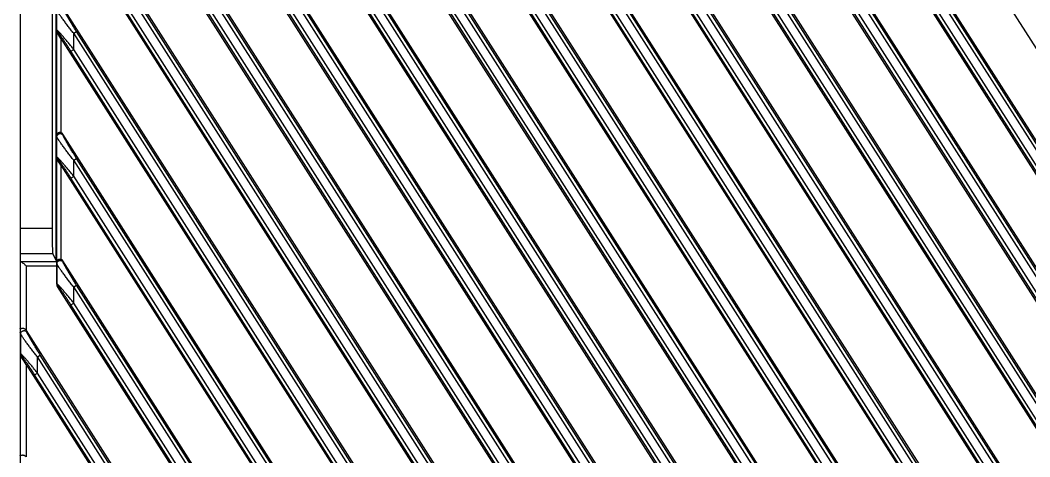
# Model space of a CAD drawing. Header units: millimetres. Extents: x 562 to 17351, y 2396 to 6995.
# Drawn here: x 2466.5 to 2586.6, y 3579.7 to 3631.6 of the extents above; entities that cross this region are included whole.
import ezdxf

# ---------------------------------------------------------------- set-up
doc = ezdxf.new("R2010")
doc.units = ezdxf.units.MM

msp = doc.modelspace()

# ---------------------------------------------------------------- linework, layer by layer
at = {"color": 7, "linetype": 'Continuous'}
for p, q in [((2466.52, 3845.454), (2466.52, 3508.454)), ((2468.914, 3814.088), (2660.863, 3512.788)), ((2653.811, 3512.914), (2467.254, 3805.75)), ((2652.225, 3514.315), (2468.571, 3802.594)), ((2652.561, 3514.529), (2468.907, 3802.808)), ((2467.22, 3801.709), (2651.283, 3512.788)), ((2468.235, 3800.463), (2650.668, 3514.101)), ((2468.571, 3800.677), (2651.004, 3514.315)), ((2644.207, 3512.914), (2467.254, 3790.674)), ((2642.621, 3514.315), (2468.571, 3787.518)), ((2642.957, 3514.529), (2468.907, 3787.732)), ((2467.22, 3786.634), (2641.679, 3512.788)), ((2468.571, 3785.602), (2641.4, 3514.315)), ((2468.235, 3785.388), (2641.064, 3514.101)), ((2637.317, 3508.654), (2467.254, 3775.599)), ((2635.762, 3510.005), (2468.571, 3772.443)), ((2636.098, 3510.219), (2468.907, 3772.657)), ((2467.22, 3771.559), (2634.708, 3508.654)), ((2634.205, 3509.791), (2468.235, 3770.313)), ((2634.541, 3510.005), (2468.571, 3770.527)), ((2627.713, 3508.654), (2467.254, 3760.524)), ((2626.158, 3510.005), (2468.571, 3757.367)), ((2626.494, 3510.219), (2468.907, 3757.581)), ((2467.22, 3756.483), (2625.104, 3508.654)), ((2624.601, 3509.791), (2468.235, 3755.237)), ((2624.937, 3510.005), (2468.571, 3755.451)), ((2618.109, 3508.654), (2467.254, 3745.448)), ((2616.89, 3510.219), (2468.907, 3742.506)), ((2616.554, 3510.005), (2468.571, 3742.292)), ((2614.997, 3509.791), (2468.235, 3740.162)), ((2615.333, 3510.005), (2468.571, 3740.376)), ((2471.354, 3734.918), (2615.5, 3508.654)), ((2608.505, 3508.654), (2471.602, 3723.548)), ((2471.354, 3719.843), (2603.262, 3512.788)), ((2606.95, 3510.005), (2472.88, 3720.452)), ((2607.286, 3510.219), (2473.217, 3720.666)), ((2605.729, 3510.005), (2472.88, 3718.536)), ((2605.393, 3509.791), (2472.544, 3718.322)), ((2596.186, 3512.914), (2471.602, 3708.473)), ((2594.6, 3514.315), (2472.88, 3705.377)), ((2594.936, 3514.529), (2473.217, 3705.591)), ((2471.354, 3704.768), (2593.658, 3512.788)), ((2472.544, 3703.246), (2593.044, 3514.101)), ((2472.88, 3703.461), (2593.38, 3514.315)), ((2467.819, 3695.24), (2584.054, 3512.788)), ((2586.582, 3512.914), (2470.34, 3695.379)), ((2469.079, 3693.61), (2583.439, 3514.101)), ((2469.415, 3693.824), (2583.775, 3514.315)), ((2584.996, 3514.315), (2470.636, 3693.824)), ((2585.332, 3514.529), (2470.972, 3694.038)), ((2576.978, 3512.914), (2467.254, 3685.147)), ((2575.392, 3514.315), (2468.571, 3681.99)), ((2575.728, 3514.529), (2468.907, 3682.204)), ((2467.22, 3681.106), (2574.45, 3512.788)), ((2468.571, 3680.074), (2574.171, 3514.315)), ((2468.235, 3679.86), (2573.835, 3514.101)), ((2567.374, 3512.914), (2467.254, 3670.071)), ((2565.788, 3514.315), (2468.571, 3666.915)), ((2566.124, 3514.529), (2468.907, 3667.129)), ((2467.22, 3666.031), (2564.846, 3512.788)), ((2468.235, 3664.785), (2564.231, 3514.101)), ((2468.571, 3664.999), (2564.567, 3514.315)), ((2560.484, 3508.654), (2467.254, 3654.996)), ((2558.929, 3510.005), (2468.571, 3651.84)), ((2559.265, 3510.219), (2468.907, 3652.054)), ((2467.22, 3650.956), (2557.876, 3508.654)), ((2557.709, 3510.005), (2468.571, 3649.924)), ((2557.373, 3509.791), (2468.235, 3649.709)), ((2470.767, 3642.355), (2470.767, 3603.052)), ((2470.317, 3638.607), (2470.317, 3606.801)), ((2470.881, 3630.341), (2470.881, 3632.764)), ((2550.88, 3508.654), (2471.602, 3633.096)), ((2470.854, 3630.214), (2470.881, 3630.341)), ((2470.854, 3630.214), (2470.854, 3617.901)), ((2470.923, 3630.026), (2470.945, 3630.126)), ((2472.88, 3630), (2473.217, 3630.214)), ((2472.88, 3628.084), (2472.88, 3630)), ((2549.325, 3510.005), (2472.88, 3630)), ((2549.661, 3510.219), (2473.217, 3630.214)), ((2471.354, 3629.391), (2471.354, 3618.197)), ((2471.354, 3629.391), (2548.272, 3508.654)), ((2472.544, 3627.869), (2472.88, 3628.084)), ((2547.769, 3509.791), (2472.544, 3627.869)), ((2548.105, 3510.005), (2472.88, 3628.084)), ((2470.881, 3617.689), (2470.854, 3617.901)), ((2470.881, 3615.265), (2470.881, 3617.689)), ((2471.617, 3617.903), (2471.602, 3618.02)), ((2541.276, 3508.654), (2471.602, 3618.02)), ((2470.854, 3615.139), (2470.881, 3615.265)), ((2470.854, 3615.139), (2470.854, 3602.879)), ((2472.88, 3614.924), (2473.217, 3615.138)), ((2540.057, 3510.219), (2473.217, 3615.138)), ((2470.923, 3614.951), (2470.945, 3615.051)), ((2471.354, 3614.315), (2471.354, 3603.122)), ((2471.354, 3614.315), (2538.668, 3508.654)), ((2472.88, 3613.008), (2472.88, 3614.924)), ((2539.721, 3510.005), (2472.88, 3614.924)), ((2472.544, 3612.794), (2472.88, 3613.008)), ((2538.164, 3509.791), (2472.544, 3612.794)), ((2538.501, 3510.005), (2472.88, 3613.008)), ((2470.317, 3606.801), (2466.52, 3606.801)), ((2470.391, 3603.805), (2466.52, 3603.805)), ((2470.391, 3603.805), (2470.854, 3602.879)), ((2466.557, 3602.878), (2470.854, 3602.878)), ((2467.22, 3602.379), (2467.22, 3594.741)), ((2467.22, 3602.379), (2470.867, 3602.379)), ((2470.854, 3602.878), (2470.854, 3602.879)), ((2470.862, 3602.762), (2470.881, 3602.613)), ((2470.867, 3602.379), (2470.867, 3600.122)), ((2470.881, 3600.19), (2470.881, 3602.613)), ((2471.617, 3602.827), (2471.602, 3602.945)), ((2531.672, 3508.654), (2471.602, 3602.945)), ((2470.881, 3600.19), (2470.867, 3600.122)), ((2470.945, 3599.976), (2470.93, 3599.905)), ((2470.93, 3599.905), (2529.063, 3508.654)), ((2472.88, 3599.849), (2473.217, 3600.063)), ((2472.88, 3597.933), (2472.88, 3599.849)), ((2530.117, 3510.005), (2472.88, 3599.849)), ((2530.453, 3510.219), (2473.217, 3600.063)), ((2472.544, 3597.719), (2472.88, 3597.933)), ((2528.56, 3509.791), (2472.544, 3597.719)), ((2528.896, 3510.005), (2472.88, 3597.933)), ((2502.257, 3539.751), (2467.254, 3594.694)), ((2467.313, 3594.492), (2467.254, 3594.694)), ((2466.579, 3594.278), (2466.52, 3594.48)), ((2466.579, 3591.886), (2466.579, 3594.278)), ((2466.579, 3591.886), (2466.52, 3591.869)), ((2466.532, 3591.64), (2466.641, 3591.672)), ((2468.571, 3591.538), (2468.907, 3591.752)), ((2468.571, 3589.622), (2468.571, 3591.538)), ((2501.949, 3539.145), (2468.571, 3591.538)), ((2502.285, 3539.359), (2468.907, 3591.752)), ((2467.22, 3590.654), (2467.22, 3579.666)), ((2467.22, 3590.654), (2499.281, 3540.328)), ((2468.235, 3589.408), (2468.571, 3589.622)), ((2499.659, 3540.081), (2468.235, 3589.408)), ((2499.996, 3540.295), (2468.571, 3589.622))]:
    msp.add_line(p, q, dxfattribs=at)
for centre, radius, start, end in [((2471.277, 3630.342), 0.396, 180.20796, 212.97411), ((2471.277, 3615.267), 0.396, 180.20796, 212.97411), ((2471.277, 3600.191), 0.396, 180.20796, 212.97411), ((2466.98, 3591.887), 0.402, 180.1282, 212.3718)]:
    msp.add_arc(centre, radius, start, end, dxfattribs=at)
for centre, major_axis, ratio, start_param, end_param in [((2471.354, 3629.309), (-0.499, 0.789), 0.0467525, -1.496981, -0.4603206), ((2471.267, 3617.799), (-0.052, 0.405), 0.97951, -1.1232449, -0.3493725), ((2471.354, 3614.234), (-0.499, 0.789), 0.0467525, -1.496981, -0.4603206), ((2470.395, 3606.801), (0, 3), 0.0261859, -4.712389, -3.1939525), ((2471.267, 3602.724), (-0.052, 0.405), 0.97951, -1.1232449, -0.3493725), ((2467.22, 3602.89), (0.7, 0), 0.0524078, 3.1415927, 3.470593), ((2470.854, 3602.379), (0, 0.5), 0.0261859, -1.5707963, -0.6964362), ((2471.267, 3600.124), (0.085, 0.394), 0.9923374, -4.4989104, -3.9294196), ((2466.921, 3594.47), (-0.117, 0.402), 0.9544391, -1.2744046, -1.1344426), ((2467.22, 3590.54), (-0.698, 1.104), 0.0467525, -1.496981, -0.1180012)]:
    msp.add_ellipse(centre, major_axis=major_axis, ratio=ratio, start_param=start_param, end_param=end_param, dxfattribs=at)
for points, knots in [([(2472.88, 3630), (2472.771, 3630.137), (2472.554, 3630.412), (2472.287, 3630.756), (2472.078, 3631.029), (2471.925, 3631.231), (2471.776, 3631.43), (2471.632, 3631.624), (2471.494, 3631.813), (2471.363, 3631.995), (2471.242, 3632.167), (2471.148, 3632.304), (2471.08, 3632.407), (2471.035, 3632.477), (2470.994, 3632.543), (2470.958, 3632.602), (2470.929, 3632.654), (2470.908, 3632.693), (2470.896, 3632.72), (2470.889, 3632.737), (2470.884, 3632.751), (2470.882, 3632.76), (2470.881, 3632.764)], [0, 0, 0, 0, 0.1544449, 0.3072695, 0.3825336, 0.4566922, 0.5294318, 0.6003765, 0.6690454, 0.7348223, 0.7968969, 0.8541833, 0.8805946, 0.9052261, 0.9278269, 0.9481104, 0.9657694, 0.9804847, 0.9866458, 0.9919647, 0.996419, 1, 1, 1, 1]), ([(2473.217, 3630.214), (2473.132, 3630.347), (2472.964, 3630.612), (2472.757, 3630.945), (2472.595, 3631.209), (2472.476, 3631.406), (2472.359, 3631.6), (2472.245, 3631.791), (2472.136, 3631.979), (2472.03, 3632.161), (2471.931, 3632.337), (2471.853, 3632.478), (2471.795, 3632.585), (2471.756, 3632.66), (2471.72, 3632.731), (2471.688, 3632.796), (2471.661, 3632.854), (2471.643, 3632.897), (2471.631, 3632.928), (2471.624, 3632.947), (2471.62, 3632.964), (2471.618, 3632.974), (2471.617, 3632.978)], [0, 0, 0, 0, 0.1478542, 0.2946362, 0.3672645, 0.4391534, 0.5100877, 0.5797992, 0.6479353, 0.7140285, 0.7774245, 0.83718, 0.8652802, 0.8918983, 0.9167475, 0.9394751, 0.9596635, 0.9768213, 0.984101, 0.9904265, 0.9957408, 1, 1, 1, 1]), ([(2470.854, 3630.214), (2470.854, 3630.198), (2470.858, 3630.165), (2470.872, 3630.117), (2470.893, 3630.07), (2470.912, 3630.04), (2470.923, 3630.026)], [0, 0, 0, 0, 0.2399098, 0.4844033, 0.7366946, 1, 1, 1, 1]), ([(2472.88, 3628.084), (2472.777, 3628.213), (2472.571, 3628.47), (2472.312, 3628.787), (2472.105, 3629.037), (2471.953, 3629.219), (2471.803, 3629.396), (2471.656, 3629.567), (2471.536, 3629.704), (2471.443, 3629.809), (2471.376, 3629.884), (2471.311, 3629.955), (2471.249, 3630.023), (2471.19, 3630.086), (2471.134, 3630.143), (2471.082, 3630.195), (2471.035, 3630.241), (2470.994, 3630.279), (2470.962, 3630.306), (2470.94, 3630.323), (2470.926, 3630.333), (2470.914, 3630.34), (2470.904, 3630.345), (2470.896, 3630.348), (2470.891, 3630.348), (2470.888, 3630.348), (2470.886, 3630.347), (2470.883, 3630.345), (2470.882, 3630.342), (2470.881, 3630.341)], [0, 0, 0, 0, 0.1635991, 0.3255168, 0.4052077, 0.483611, 0.5602914, 0.6346986, 0.7061024, 0.740385, 0.7735329, 0.8053665, 0.8356907, 0.864271, 0.8908509, 0.9151376, 0.9368206, 0.9555746, 0.9710899, 0.9775482, 0.9831075, 0.9877533, 0.9914909, 0.9943623, 0.9955078, 0.9964943, 0.9973692, 0.9981983, 1, 1, 1, 1]), ([(2472.544, 3627.869), (2472.466, 3627.992), (2472.348, 3628.176), (2472.19, 3628.42), (2472.071, 3628.601), (2471.953, 3628.78), (2471.835, 3628.956), (2471.718, 3629.129), (2471.603, 3629.298), (2471.508, 3629.435), (2471.433, 3629.541), (2471.378, 3629.618), (2471.325, 3629.692), (2471.273, 3629.763), (2471.223, 3629.831), (2471.175, 3629.894), (2471.13, 3629.952), (2471.088, 3630.004), (2471.05, 3630.048), (2471.021, 3630.08), (2471.001, 3630.101), (2470.988, 3630.113), (2470.976, 3630.122), (2470.967, 3630.129), (2470.959, 3630.133), (2470.955, 3630.134), (2470.952, 3630.134), (2470.949, 3630.133), (2470.947, 3630.132), (2470.946, 3630.129), (2470.945, 3630.127), (2470.945, 3630.126)], [0, 0, 0, 0, 0.1569399, 0.235083, 0.3127924, 0.3898893, 0.4661326, 0.5412217, 0.6147568, 0.6861843, 0.7208771, 0.7547261, 0.7875804, 0.819246, 0.8494994, 0.8780527, 0.9045697, 0.9286413, 0.9497981, 0.9675302, 0.9749527, 0.9813379, 0.9866442, 0.9908494, 0.9939842, 0.9951899, 0.9961999, 0.9970849, 0.997946, 0.9988905, 1, 1, 1, 1]), ([(2471.354, 3618.197), (2471.319, 3618.205), (2471.25, 3618.213), (2471.15, 3618.203), (2471.061, 3618.174), (2470.987, 3618.133), (2470.929, 3618.082), (2470.887, 3618.024), (2470.862, 3617.964), (2470.855, 3617.921), (2470.854, 3617.901)], [0, 0, 0, 0, 0.1608989, 0.3147415, 0.4564942, 0.5847421, 0.7006379, 0.8065446, 0.9053093, 1, 1, 1, 1]), ([(2470.881, 3617.689), (2470.881, 3617.71), (2470.885, 3617.751), (2470.901, 3617.813), (2470.926, 3617.871), (2470.96, 3617.924), (2471.003, 3617.971), (2471.053, 3618.011), (2471.109, 3618.043), (2471.169, 3618.066), (2471.232, 3618.079), (2471.296, 3618.082), (2471.36, 3618.075), (2471.421, 3618.058), (2471.48, 3618.032), (2471.533, 3617.997), (2471.579, 3617.954), (2471.606, 3617.92), (2471.617, 3617.903)], [0, 0, 0, 0, 0.0617708, 0.1236744, 0.1857239, 0.2479744, 0.3104293, 0.3730813, 0.4359006, 0.4988414, 0.5618457, 0.6248497, 0.6877889, 0.7506049, 0.8132543, 0.8756998, 0.9379562, 1, 1, 1, 1]), ([(2472.88, 3614.924), (2472.771, 3615.062), (2472.554, 3615.337), (2472.287, 3615.681), (2472.078, 3615.954), (2471.925, 3616.156), (2471.776, 3616.354), (2471.632, 3616.549), (2471.494, 3616.737), (2471.363, 3616.919), (2471.242, 3617.092), (2471.148, 3617.229), (2471.08, 3617.332), (2471.035, 3617.402), (2470.994, 3617.467), (2470.958, 3617.526), (2470.929, 3617.578), (2470.908, 3617.617), (2470.896, 3617.644), (2470.889, 3617.661), (2470.884, 3617.676), (2470.882, 3617.685), (2470.881, 3617.689)], [0, 0, 0, 0, 0.1544449, 0.3072695, 0.3825336, 0.4566922, 0.5294318, 0.6003765, 0.6690454, 0.7348223, 0.7968969, 0.8541833, 0.8805946, 0.9052261, 0.9278269, 0.9481104, 0.9657694, 0.9804847, 0.9866458, 0.9919647, 0.996419, 1, 1, 1, 1]), ([(2473.217, 3615.138), (2473.132, 3615.271), (2472.964, 3615.537), (2472.757, 3615.869), (2472.595, 3616.134), (2472.476, 3616.33), (2472.359, 3616.524), (2472.245, 3616.716), (2472.136, 3616.903), (2472.03, 3617.086), (2471.931, 3617.261), (2471.853, 3617.402), (2471.795, 3617.51), (2471.756, 3617.585), (2471.72, 3617.655), (2471.688, 3617.72), (2471.661, 3617.778), (2471.643, 3617.822), (2471.631, 3617.853), (2471.624, 3617.872), (2471.62, 3617.888), (2471.618, 3617.898), (2471.617, 3617.903)], [0, 0, 0, 0, 0.1478542, 0.2946362, 0.3672645, 0.4391534, 0.5100877, 0.5797992, 0.6479353, 0.7140285, 0.7774245, 0.83718, 0.8652802, 0.8918983, 0.9167475, 0.9394751, 0.9596635, 0.9768213, 0.984101, 0.9904265, 0.9957408, 1, 1, 1, 1]), ([(2470.854, 3615.139), (2470.854, 3615.122), (2470.858, 3615.09), (2470.872, 3615.041), (2470.893, 3614.994), (2470.912, 3614.965), (2470.923, 3614.951)], [0, 0, 0, 0, 0.2399098, 0.4844033, 0.7366946, 1, 1, 1, 1]), ([(2472.88, 3613.008), (2472.777, 3613.138), (2472.571, 3613.394), (2472.312, 3613.712), (2472.105, 3613.961), (2471.953, 3614.143), (2471.803, 3614.321), (2471.656, 3614.491), (2471.536, 3614.629), (2471.443, 3614.734), (2471.376, 3614.808), (2471.311, 3614.88), (2471.249, 3614.947), (2471.19, 3615.01), (2471.134, 3615.068), (2471.082, 3615.12), (2471.035, 3615.166), (2470.994, 3615.204), (2470.962, 3615.231), (2470.94, 3615.248), (2470.926, 3615.257), (2470.914, 3615.265), (2470.904, 3615.27), (2470.896, 3615.272), (2470.891, 3615.273), (2470.888, 3615.272), (2470.886, 3615.272), (2470.883, 3615.269), (2470.882, 3615.267), (2470.881, 3615.265)], [0, 0, 0, 0, 0.1635991, 0.3255168, 0.4052077, 0.483611, 0.5602914, 0.6346986, 0.7061024, 0.740385, 0.7735329, 0.8053665, 0.8356907, 0.864271, 0.8908509, 0.9151376, 0.9368206, 0.9555746, 0.9710899, 0.9775482, 0.9831075, 0.9877533, 0.9914909, 0.9943623, 0.9955078, 0.9964943, 0.9973692, 0.9981983, 1, 1, 1, 1]), ([(2472.544, 3612.794), (2472.466, 3612.917), (2472.348, 3613.101), (2472.19, 3613.344), (2472.071, 3613.525), (2471.953, 3613.704), (2471.835, 3613.881), (2471.718, 3614.054), (2471.603, 3614.223), (2471.508, 3614.36), (2471.433, 3614.466), (2471.378, 3614.543), (2471.325, 3614.617), (2471.273, 3614.688), (2471.223, 3614.755), (2471.175, 3614.818), (2471.13, 3614.876), (2471.088, 3614.928), (2471.05, 3614.973), (2471.021, 3615.005), (2471.001, 3615.026), (2470.988, 3615.038), (2470.976, 3615.047), (2470.967, 3615.054), (2470.959, 3615.057), (2470.955, 3615.059), (2470.952, 3615.059), (2470.949, 3615.058), (2470.947, 3615.056), (2470.946, 3615.054), (2470.945, 3615.052), (2470.945, 3615.051)], [0, 0, 0, 0, 0.1569399, 0.235083, 0.3127924, 0.3898893, 0.4661326, 0.5412217, 0.6147568, 0.6861843, 0.7208771, 0.7547261, 0.7875804, 0.819246, 0.8494994, 0.8780527, 0.9045697, 0.9286413, 0.9497981, 0.9675302, 0.9749527, 0.9813379, 0.9866442, 0.9908494, 0.9939842, 0.9951899, 0.9961999, 0.9970849, 0.997946, 0.9988905, 1, 1, 1, 1]), ([(2471.354, 3603.122), (2471.323, 3603.129), (2471.26, 3603.137), (2471.169, 3603.13), (2471.098, 3603.112), (2471.048, 3603.09), (2471.003, 3603.066), (2470.956, 3603.032), (2470.917, 3602.99), (2470.894, 3602.955), (2470.879, 3602.929), (2470.868, 3602.902), (2470.863, 3602.883), (2470.86, 3602.874)], [0, 0, 0, 0, 0.1568344, 0.3080275, 0.44919, 0.5154231, 0.5786745, 0.6965738, 0.8046665, 0.855721, 0.904907, 0.9526761, 1, 1, 1, 1]), ([(2467.22, 3602.379), (2467.187, 3602.406), (2467.123, 3602.461), (2467.027, 3602.541), (2466.933, 3602.619), (2466.843, 3602.692), (2466.77, 3602.749), (2466.715, 3602.79), (2466.677, 3602.817), (2466.642, 3602.839), (2466.614, 3602.856), (2466.594, 3602.866), (2466.581, 3602.871), (2466.569, 3602.876), (2466.561, 3602.878), (2466.557, 3602.878)], [0, 0, 0, 0, 0.1526781, 0.3036189, 0.4507428, 0.5915606, 0.7226265, 0.7830516, 0.839064, 0.8897383, 0.9340603, 0.9535235, 0.9710395, 0.9865366, 1, 1, 1, 1]), ([(2470.854, 3602.878), (2470.855, 3602.878), (2470.855, 3602.878), (2470.856, 3602.877), (2470.857, 3602.877), (2470.859, 3602.876), (2470.86, 3602.875), (2470.861, 3602.875)], [0, 0, 0, 0, 0.0662091, 0.1579852, 0.3945085, 0.6719592, 1, 1, 1, 1]), ([(2470.858, 3602.878), (2470.858, 3602.878), (2470.859, 3602.877), (2470.859, 3602.876), (2470.86, 3602.874), (2470.86, 3602.873), (2470.861, 3602.872)], [0, 0, 0, 0, 0.1677106, 0.3881793, 0.6680624, 1, 1, 1, 1]), ([(2470.861, 3602.872), (2470.861, 3602.87), (2470.861, 3602.865), (2470.862, 3602.856), (2470.862, 3602.845), (2470.862, 3602.832), (2470.862, 3602.818), (2470.861, 3602.794), (2470.862, 3602.775), (2470.862, 3602.762)], [0, 0, 0, 0, 0.060347, 0.1398602, 0.238437, 0.3556633, 0.4910621, 0.6440576, 1, 1, 1, 1]), ([(2470.881, 3602.613), (2470.881, 3602.634), (2470.885, 3602.676), (2470.901, 3602.737), (2470.926, 3602.795), (2470.96, 3602.849), (2471.003, 3602.896), (2471.053, 3602.936), (2471.109, 3602.968), (2471.169, 3602.991), (2471.232, 3603.004), (2471.296, 3603.007), (2471.36, 3603), (2471.421, 3602.983), (2471.48, 3602.956), (2471.533, 3602.921), (2471.579, 3602.878), (2471.606, 3602.845), (2471.617, 3602.827)], [0, 0, 0, 0, 0.0617708, 0.1236744, 0.1857239, 0.2479744, 0.3104293, 0.3730813, 0.4359006, 0.4988414, 0.5618457, 0.6248497, 0.6877889, 0.7506049, 0.8132543, 0.8756998, 0.9379562, 1, 1, 1, 1]), ([(2472.88, 3599.849), (2472.771, 3599.986), (2472.554, 3600.261), (2472.287, 3600.605), (2472.078, 3600.879), (2471.925, 3601.08), (2471.776, 3601.279), (2471.632, 3601.473), (2471.494, 3601.662), (2471.363, 3601.844), (2471.242, 3602.016), (2471.148, 3602.153), (2471.08, 3602.256), (2471.035, 3602.327), (2470.994, 3602.392), (2470.958, 3602.451), (2470.929, 3602.503), (2470.908, 3602.542), (2470.896, 3602.569), (2470.889, 3602.586), (2470.884, 3602.6), (2470.882, 3602.609), (2470.881, 3602.613)], [0, 0, 0, 0, 0.1544449, 0.3072695, 0.3825336, 0.4566922, 0.5294318, 0.6003765, 0.6690454, 0.7348223, 0.7968969, 0.8541833, 0.8805946, 0.9052261, 0.9278269, 0.9481104, 0.9657694, 0.9804847, 0.9866458, 0.9919647, 0.996419, 1, 1, 1, 1]), ([(2473.217, 3600.063), (2473.132, 3600.196), (2472.964, 3600.461), (2472.757, 3600.794), (2472.595, 3601.059), (2472.476, 3601.255), (2472.359, 3601.449), (2472.245, 3601.64), (2472.136, 3601.828), (2472.03, 3602.01), (2471.931, 3602.186), (2471.853, 3602.327), (2471.795, 3602.434), (2471.756, 3602.51), (2471.72, 3602.58), (2471.688, 3602.645), (2471.661, 3602.703), (2471.643, 3602.747), (2471.631, 3602.777), (2471.624, 3602.796), (2471.62, 3602.813), (2471.618, 3602.823), (2471.617, 3602.827)], [0, 0, 0, 0, 0.1478542, 0.2946362, 0.3672645, 0.4391534, 0.5100877, 0.5797992, 0.6479353, 0.7140285, 0.7774245, 0.83718, 0.8652802, 0.8918983, 0.9167475, 0.9394751, 0.9596635, 0.9768213, 0.984101, 0.9904265, 0.9957408, 1, 1, 1, 1]), ([(2472.88, 3597.933), (2472.777, 3598.062), (2472.571, 3598.319), (2472.312, 3598.637), (2472.105, 3598.886), (2471.953, 3599.068), (2471.803, 3599.245), (2471.656, 3599.416), (2471.536, 3599.553), (2471.443, 3599.658), (2471.376, 3599.733), (2471.311, 3599.804), (2471.249, 3599.872), (2471.19, 3599.935), (2471.134, 3599.993), (2471.082, 3600.045), (2471.035, 3600.09), (2470.994, 3600.129), (2470.962, 3600.155), (2470.94, 3600.172), (2470.926, 3600.182), (2470.914, 3600.189), (2470.904, 3600.194), (2470.896, 3600.197), (2470.891, 3600.197), (2470.888, 3600.197), (2470.886, 3600.196), (2470.883, 3600.194), (2470.882, 3600.191), (2470.881, 3600.19)], [0, 0, 0, 0, 0.1635991, 0.3255168, 0.4052077, 0.483611, 0.5602914, 0.6346986, 0.7061024, 0.740385, 0.7735329, 0.8053665, 0.8356907, 0.864271, 0.8908509, 0.9151376, 0.9368206, 0.9555746, 0.9710899, 0.9775482, 0.9831075, 0.9877533, 0.9914909, 0.9943623, 0.9955078, 0.9964943, 0.9973692, 0.9981983, 1, 1, 1, 1]), ([(2472.544, 3597.719), (2472.466, 3597.842), (2472.348, 3598.025), (2472.19, 3598.269), (2472.071, 3598.45), (2471.953, 3598.629), (2471.835, 3598.805), (2471.718, 3598.978), (2471.603, 3599.147), (2471.508, 3599.284), (2471.433, 3599.39), (2471.378, 3599.467), (2471.325, 3599.541), (2471.273, 3599.612), (2471.223, 3599.68), (2471.175, 3599.743), (2471.13, 3599.801), (2471.088, 3599.853), (2471.05, 3599.897), (2471.021, 3599.929), (2471.001, 3599.95), (2470.988, 3599.962), (2470.976, 3599.972), (2470.967, 3599.978), (2470.959, 3599.982), (2470.955, 3599.983), (2470.952, 3599.983), (2470.949, 3599.982), (2470.947, 3599.981), (2470.946, 3599.978), (2470.945, 3599.977), (2470.945, 3599.976)], [0, 0, 0, 0, 0.1569399, 0.235083, 0.3127924, 0.3898893, 0.4661326, 0.5412217, 0.6147568, 0.6861843, 0.7208771, 0.7547261, 0.7875804, 0.819246, 0.8494994, 0.8780527, 0.9045697, 0.9286413, 0.9497981, 0.9675302, 0.9749527, 0.9813379, 0.9866442, 0.9908494, 0.9939842, 0.9951899, 0.9961999, 0.9970849, 0.997946, 0.9988905, 1, 1, 1, 1]), ([(2467.22, 3594.741), (2467.204, 3594.76), (2467.17, 3594.794), (2467.112, 3594.836), (2467.049, 3594.87), (2466.984, 3594.894), (2466.918, 3594.909), (2466.855, 3594.916), (2466.796, 3594.917), (2466.741, 3594.913), (2466.698, 3594.906), (2466.667, 3594.899), (2466.64, 3594.892), (2466.615, 3594.885), (2466.592, 3594.878), (2466.577, 3594.873), (2466.564, 3594.87), (2466.552, 3594.868), (2466.542, 3594.868), (2466.533, 3594.871), (2466.526, 3594.877), (2466.522, 3594.886), (2466.52, 3594.897), (2466.52, 3594.906), (2466.52, 3594.91)], [0, 0, 0, 0, 0.0920916, 0.1838301, 0.274482, 0.3630411, 0.448376, 0.5294573, 0.6054591, 0.6757655, 0.7399133, 0.7695389, 0.7974393, 0.8476763, 0.8697735, 0.8896408, 0.9071069, 0.9220743, 0.9346474, 0.9454886, 0.9560565, 0.9680868, 0.9826751, 1, 1, 1, 1]), ([(2466.579, 3594.278), (2466.579, 3594.298), (2466.584, 3594.339), (2466.6, 3594.399), (2466.626, 3594.455), (2466.661, 3594.507), (2466.705, 3594.553), (2466.754, 3594.592), (2466.81, 3594.623), (2466.87, 3594.646), (2466.932, 3594.659), (2466.996, 3594.663), (2467.059, 3594.656), (2467.12, 3594.641), (2467.177, 3594.616), (2467.23, 3594.582), (2467.276, 3594.541), (2467.302, 3594.509), (2467.313, 3594.492)], [0, 0, 0, 0, 0.0611135, 0.1226137, 0.1845343, 0.2469212, 0.3097433, 0.3729363, 0.4363978, 0.5, 0.5636022, 0.6270637, 0.6902567, 0.7530788, 0.8154657, 0.8773863, 0.9388865, 1, 1, 1, 1]), ([(2468.571, 3591.538), (2468.465, 3591.672), (2468.254, 3591.938), (2467.944, 3592.337), (2467.692, 3592.668), (2467.497, 3592.927), (2467.356, 3593.117), (2467.22, 3593.302), (2467.091, 3593.481), (2466.971, 3593.651), (2466.86, 3593.811), (2466.776, 3593.937), (2466.716, 3594.03), (2466.678, 3594.092), (2466.644, 3594.148), (2466.616, 3594.198), (2466.597, 3594.235), (2466.585, 3594.261), (2466.581, 3594.272), (2466.579, 3594.278)], [0, 0, 0, 0, 0.1510371, 0.300586, 0.4470164, 0.5184388, 0.588237, 0.6559924, 0.7211778, 0.7831006, 0.8408478, 0.893205, 0.9168788, 0.9385734, 0.9580179, 0.9749282, 0.9890128, 0.9949094, 1, 1, 1, 1]), ([(2468.907, 3591.752), (2468.825, 3591.882), (2468.661, 3592.14), (2468.42, 3592.527), (2468.224, 3592.848), (2468.071, 3593.102), (2467.96, 3593.289), (2467.852, 3593.473), (2467.748, 3593.652), (2467.65, 3593.825), (2467.558, 3593.989), (2467.487, 3594.121), (2467.436, 3594.219), (2467.402, 3594.286), (2467.372, 3594.348), (2467.347, 3594.403), (2467.33, 3594.444), (2467.319, 3594.473), (2467.315, 3594.486), (2467.313, 3594.492)], [0, 0, 0, 0, 0.1450714, 0.2891493, 0.4311314, 0.5009079, 0.569567, 0.6368032, 0.7022111, 0.7652303, 0.8250742, 0.8805964, 0.9062333, 0.9300936, 0.9518322, 0.9710444, 0.9872639, 0.9940987, 1, 1, 1, 1]), ([(2466.52, 3591.639), (2466.52, 3591.64), (2466.52, 3591.641), (2466.52, 3591.643), (2466.521, 3591.644), (2466.523, 3591.645), (2466.525, 3591.645), (2466.527, 3591.644), (2466.53, 3591.642), (2466.531, 3591.641), (2466.532, 3591.64)], [0, 0, 0, 0, 0.134296, 0.2398382, 0.325336, 0.4080876, 0.5082504, 0.6377943, 0.8012696, 1, 1, 1, 1]), ([(2468.571, 3589.622), (2468.471, 3589.748), (2468.321, 3589.935), (2468.119, 3590.183), (2467.969, 3590.366), (2467.82, 3590.547), (2467.671, 3590.724), (2467.525, 3590.897), (2467.382, 3591.064), (2467.243, 3591.224), (2467.11, 3591.374), (2467.003, 3591.492), (2466.922, 3591.58), (2466.865, 3591.64), (2466.812, 3591.695), (2466.763, 3591.744), (2466.718, 3591.787), (2466.679, 3591.823), (2466.649, 3591.848), (2466.628, 3591.863), (2466.615, 3591.872), (2466.603, 3591.879), (2466.593, 3591.884), (2466.585, 3591.886), (2466.581, 3591.887), (2466.579, 3591.886)], [0, 0, 0, 0, 0.1591247, 0.238223, 0.3167265, 0.3943805, 0.4708778, 0.5458341, 0.6187704, 0.689065, 0.7558959, 0.8181733, 0.8471692, 0.8744561, 0.8997855, 0.9228886, 0.9434749, 0.9612498, 0.9759333, 0.982041, 0.987297, 0.9916929, 0.9952343, 0.9979642, 1, 1, 1, 1]), ([(2468.235, 3589.408), (2468.159, 3589.527), (2468.044, 3589.706), (2467.89, 3589.943), (2467.775, 3590.119), (2467.66, 3590.293), (2467.545, 3590.465), (2467.431, 3590.634), (2467.319, 3590.799), (2467.208, 3590.959), (2467.101, 3591.112), (2467.013, 3591.234), (2466.945, 3591.326), (2466.897, 3591.39), (2466.851, 3591.45), (2466.808, 3591.505), (2466.769, 3591.554), (2466.738, 3591.59), (2466.715, 3591.615), (2466.7, 3591.631), (2466.686, 3591.644), (2466.674, 3591.655), (2466.664, 3591.663), (2466.656, 3591.668), (2466.65, 3591.671), (2466.646, 3591.672), (2466.643, 3591.673), (2466.641, 3591.672)], [0, 0, 0, 0, 0.1530794, 0.2293176, 0.3051642, 0.3804507, 0.4549647, 0.5284358, 0.6005186, 0.6707379, 0.7384339, 0.802663, 0.8330677, 0.862042, 0.8893066, 0.9145314, 0.9373208, 0.9572322, 0.96596, 0.9737909, 0.9806693, 0.986547, 0.9913937, 0.9951987, 0.9967228, 0.9980121, 1, 1, 1, 1]), ([(2467.22, 3579.666), (2467.204, 3579.684), (2467.17, 3579.718), (2467.112, 3579.761), (2467.049, 3579.794), (2466.984, 3579.818), (2466.918, 3579.833), (2466.855, 3579.841), (2466.796, 3579.842), (2466.741, 3579.837), (2466.698, 3579.83), (2466.667, 3579.824), (2466.64, 3579.817), (2466.615, 3579.809), (2466.592, 3579.802), (2466.577, 3579.798), (2466.564, 3579.795), (2466.552, 3579.793), (2466.542, 3579.793), (2466.533, 3579.796), (2466.526, 3579.802), (2466.522, 3579.811), (2466.52, 3579.822), (2466.52, 3579.83), (2466.52, 3579.835)], [0, 0, 0, 0, 0.0920916, 0.1838301, 0.2744821, 0.3630412, 0.4483761, 0.5294574, 0.6054592, 0.6757656, 0.7399133, 0.7695389, 0.7974393, 0.8476763, 0.8697735, 0.8896408, 0.9071069, 0.9220743, 0.9346474, 0.9454886, 0.9560565, 0.9680868, 0.9826751, 1, 1, 1, 1])]:
    msp.add_open_spline(points, degree=3, knots=knots, dxfattribs=at)

doc.saveas('drawing.dxf')
